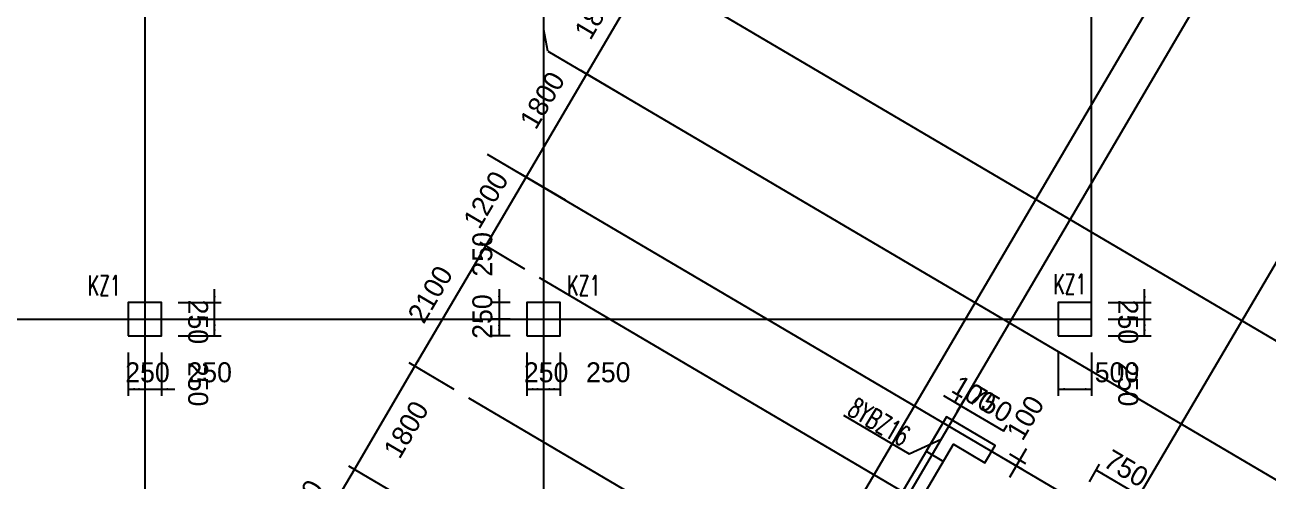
# Model space of a CAD drawing. Extents: x 387171 to 699106, y 11966 to 245688.
# Drawn here: x 577452 to 596167, y 136254 to 143114 of the extents above; entities that cross this region are included whole.
import ezdxf

# ---------------------------------------------------------------- set-up
doc = ezdxf.new("R2010")
doc.units = 0
doc.header["$LTSCALE"] = 100
doc.header["$MEASUREMENT"] = 0
for name, color, linetype in [('b边缘构件', 235, 'Continuous'), ('COLU', 7, 'Continuous'), ('DIM', 3, 'Continuous'), ('DOTE', 253, 'Continuous'), ('L-AXIS', 3, 'Continuous'), ('NUM', 7, 'Continuous'), ('wall-主楼', 2, 'Continuous'), ('Y阴影', 254, 'Continuous'), ('小尺寸', 4, 'Continuous'), ('边缘构件标注', 1, 'Continuous')]:
    doc.layers.add(name, color=color, linetype=linetype)
doc.styles.add('hztxt', font='hztxt')
doc.styles.get("Standard").update_dxf_attribs({"font": 'standard'})
doc.dimstyles.get("Standard").update_dxf_attribs({"dimtxt": 300, "dimasz": 100, "dimexe": 100, "dimexo": 250, "dimgap": 100, "dimtad": 0, "dimtoh": 1, "dimdec": 0, "dimdsep": 46, "dimcen": 0.09, "dimclrt": 7, "dimadec": 0, "dimazin": 0, "dimtfac": 1, "dimtdec": 4, "dimtofl": 0, "dimtmove": 0, "dimatfit": 3, "dimfxl": 1, "dimtolj": 1, "dimtzin": 0, "dimarcsym": 0})

# ---------------------------------------------------------------- blocks, each defined once
blk = doc.blocks.new('*D3896')
at = {"layer": 'L-AXIS', "color": 0, "linetype": 'ByBlock', "lineweight": -2}
for p, q in [((586500, 142028), (585823, 142427)), ((584997, 140824), (585909, 142376)), ((585588, 140477), (584911, 140875))]:
    blk.add_line(p, q, dxfattribs=at)
for points in [[(585909, 142376), (585873, 142281), (585844, 142298)], [(584997, 140824), (585033, 140919), (585062, 140902)]]:
    blk.add_solid(points, dxfattribs=at)
at = {"layer": 'L-AXIS', "color": 7, "linetype": 'Continuous', "lineweight": -2, "insert": (585242, 141982), "char_height": 300, "width": 690, "attachment_point": 5, "rotation": 59.5454, "style": 'hztxt'}
blk.add_mtext('1800', dxfattribs=at)
blk = doc.blocks.new('*D1898')
at = {"layer": 'L-AXIS', "color": 0, "linetype": 'ByBlock', "lineweight": -2}
for p, q in [((582412, 136428), (583324, 137980)), ((583916, 137632), (583238, 138030)), ((583003, 136080), (582326, 136479))]:
    blk.add_line(p, q, dxfattribs=at)
for points in [[(583324, 137980), (583288, 137885), (583259, 137902)], [(582412, 136428), (582448, 136523), (582477, 136506)]]:
    blk.add_solid(points, dxfattribs=at)
at = {"layer": 'L-AXIS', "color": 7, "linetype": 'Continuous', "lineweight": -2, "insert": (583191, 137030), "char_height": 300, "width": 690, "attachment_point": 5, "rotation": 59.5454, "style": 'hztxt'}
blk.add_mtext('1800', dxfattribs=at)
blk = doc.blocks.new('*D121')
at = {"layer": 'L-AXIS', "color": 0, "linetype": 'ByBlock', "lineweight": -2}
for p, q in [((583003, 136080), (582326, 136479)), ((581500, 134876), (582412, 136428)), ((582091, 134529), (581414, 134927))]:
    blk.add_line(p, q, dxfattribs=at)
for points in [[(582412, 136428), (582376, 136333), (582347, 136350)], [(581500, 134876), (581536, 134971), (581565, 134954)]]:
    blk.add_solid(points, dxfattribs=at)
at = {"layer": 'L-AXIS', "color": 7, "linetype": 'Continuous', "lineweight": -2, "insert": (581610, 135844), "char_height": 300, "width": 690, "attachment_point": 5, "rotation": 59.5454, "style": 'hztxt'}
blk.add_mtext('1800', dxfattribs=at)
blk = doc.blocks.new('*D4261')
at = {"layer": 'L-AXIS', "color": 0, "linetype": 'ByBlock', "lineweight": -2}
for p, q in [((584389, 139790), (584997, 140824)), ((585588, 140477), (584911, 140875)), ((584980, 139442), (584303, 139841))]:
    blk.add_line(p, q, dxfattribs=at)
for points in [[(584997, 140824), (584961, 140730), (584932, 140747)], [(584389, 139790), (584425, 139885), (584454, 139868)]]:
    blk.add_solid(points, dxfattribs=at)
at = {"layer": 'L-AXIS', "color": 7, "linetype": 'Continuous', "lineweight": -2, "insert": (584391, 140485), "char_height": 300, "width": 690, "attachment_point": 5, "rotation": 59.5454, "style": 'hztxt'}
blk.add_mtext('1200', dxfattribs=at)
blk = doc.blocks.new('*D2633')
at = {"layer": 'L-AXIS', "color": 0, "linetype": 'ByBlock', "lineweight": -2}
for p, q in [((584980, 139442), (584303, 139841)), ((583324, 137980), (584389, 139790)), ((583916, 137632), (583238, 138030))]:
    blk.add_line(p, q, dxfattribs=at)
for points in [[(584389, 139790), (584352, 139695), (584324, 139712)], [(583324, 137980), (583361, 138074), (583389, 138057)]]:
    blk.add_solid(points, dxfattribs=at)
at = {"layer": 'L-AXIS', "color": 7, "linetype": 'Continuous', "lineweight": -2, "insert": (583555, 139062), "char_height": 300, "width": 775, "attachment_point": 5, "rotation": 59.5454, "style": 'hztxt'}
blk.add_mtext('2100', dxfattribs=at)
blk = doc.blocks.new('*D3074')
at = {"layer": 'L-AXIS', "color": 0, "linetype": 'ByBlock', "lineweight": -2}
for p, q in [((585909, 142376), (586822, 143928)), ((587413, 143580), (586735, 143978)), ((586500, 142028), (585823, 142427))]:
    blk.add_line(p, q, dxfattribs=at)
for points in [[(586822, 143928), (586785, 143833), (586757, 143850)], [(585909, 142376), (585946, 142471), (585974, 142454)]]:
    blk.add_solid(points, dxfattribs=at)
at = {"layer": 'L-AXIS', "color": 7, "linetype": 'Continuous', "lineweight": -2, "insert": (586064, 143329), "char_height": 300, "width": 690, "attachment_point": 5, "rotation": 59.5454, "style": 'hztxt'}
blk.add_mtext('1800', dxfattribs=at)
blk = doc.blocks.new('*D1348')
at = {"layer": 'L-AXIS', "color": 0, "linetype": 'ByBlock', "lineweight": -2}
for p, q in [((595304, 143792), (595853, 144726)), ((595803, 144640), (598389, 143119)), ((597890, 142271), (598439, 143206))]:
    blk.add_line(p, q, dxfattribs=at)
for points in [[(595803, 144640), (595897, 144604), (595880, 144575)], [(598389, 143119), (598294, 143156), (598311, 143184)]]:
    blk.add_solid(points, dxfattribs=at)
at = {"layer": 'L-AXIS', "color": 7, "linetype": 'Continuous', "lineweight": -2, "insert": (597273, 144181), "char_height": 300, "width": 780, "attachment_point": 5, "rotation": 329.5454, "style": 'hztxt'}
blk.add_mtext('3000', dxfattribs=at)
blk = doc.blocks.new('*D367')
at = {"layer": '小尺寸', "color": 0, "linetype": 'ByBlock', "lineweight": -2}
for p, q in [((592272, 136663), (592515, 136520)), ((592277, 136312), (592530, 136743)), ((592222, 136576), (592464, 136434))]:
    blk.add_line(p, q, dxfattribs=at)
for points in [[(592429, 136571), (592465, 136665), (592494, 136648)], [(592378, 136484), (592342, 136390), (592313, 136407)]]:
    blk.add_solid(points, dxfattribs=at)
at = {"layer": '小尺寸', "color": 7, "linetype": 'Continuous', "lineweight": -2, "insert": (592513, 137206), "char_height": 300, "width": 476.67, "attachment_point": 5, "rotation": 59.5454, "style": 'hztxt'}
blk.add_mtext('100', dxfattribs=at)
blk = doc.blocks.new('*D4037')
at = {"layer": '小尺寸', "color": 0, "linetype": 'ByBlock', "lineweight": -2}
for p, q in [((593476, 136245), (593630, 136506)), ((594226, 136039), (593579, 136420)), ((594072, 135778), (594277, 136126))]:
    blk.add_line(p, q, dxfattribs=at)
for points in [[(593579, 136420), (593674, 136383), (593657, 136354)], [(594226, 136039), (594131, 136076), (594148, 136104)]]:
    blk.add_solid(points, dxfattribs=at)
at = {"layer": '小尺寸', "color": 7, "linetype": 'Continuous', "lineweight": -2, "insert": (594029, 136445), "char_height": 300, "width": 566.67, "attachment_point": 5, "rotation": 329.5454, "style": 'hztxt'}
blk.add_mtext('750', dxfattribs=at)
blk = doc.blocks.new('*D2672')
at = {"layer": '小尺寸', "color": 0, "linetype": 'ByBlock', "lineweight": -2}
for p, q in [((591280, 137540), (591711, 137287)), ((591451, 137436), (591503, 137525)), ((591486, 137299), (591589, 137474))]:
    blk.add_line(p, q, dxfattribs=at)
for points in [[(591453, 137439), (591358, 137475), (591375, 137504)], [(591539, 137388), (591633, 137352), (591616, 137323)]]:
    blk.add_solid(points, dxfattribs=at)
at = {"layer": '小尺寸', "color": 7, "linetype": 'Continuous', "lineweight": -2, "insert": (591740, 137560), "char_height": 300, "width": 476.67, "attachment_point": 5, "rotation": 329.5454, "style": 'hztxt'}
blk.add_mtext('100', dxfattribs=at)
blk = doc.blocks.new('*D665')
at = {"layer": '小尺寸', "color": 0, "linetype": 'ByBlock', "lineweight": -2}
for p, q in [((591486, 137299), (591589, 137474)), ((591539, 137388), (592185, 137008)), ((592183, 137005), (592236, 137094))]:
    blk.add_line(p, q, dxfattribs=at)
for points in [[(591539, 137388), (591633, 137352), (591616, 137323)], [(592185, 137008), (592091, 137044), (592107, 137073)]]:
    blk.add_solid(points, dxfattribs=at)
at = {"layer": '小尺寸', "color": 7, "linetype": 'Continuous', "lineweight": -2, "insert": (591989, 137414), "char_height": 300, "width": 566.67, "attachment_point": 5, "rotation": 329.5454, "style": 'hztxt'}
blk.add_mtext('750', dxfattribs=at)
blk = doc.blocks.new('*D466')
at = {"layer": 'DIM', "color": 0, "linetype": 'ByBlock', "lineweight": -2}
for p, q in [((593008, 138188), (593008, 137538)), ((593508, 138188), (593508, 137538)), ((593008, 137638), (593508, 137638))]:
    blk.add_line(p, q, dxfattribs=at)
for points in [[(593008, 137638), (593108, 137655), (593108, 137621)], [(593508, 137638), (593408, 137621), (593408, 137655)]]:
    blk.add_solid(points, dxfattribs=at)
at = {"layer": 'DIM', "color": 7, "linetype": 'Continuous', "lineweight": -2, "insert": (593891, 137888), "char_height": 300, "width": 566.67, "attachment_point": 5, "style": 'hztxt'}
blk.add_mtext('500', dxfattribs=at)
blk = doc.blocks.new('*D970')
at = {"layer": 'DIM', "color": 0, "linetype": 'ByBlock', "lineweight": -2}
for p, q in [((593758, 138688), (594408, 138688)), ((594308, 138438), (594308, 138688)), ((593758, 138438), (594408, 138438))]:
    blk.add_line(p, q, dxfattribs=at)
for points in [[(594308, 138688), (594325, 138588), (594291, 138588)], [(594308, 138438), (594291, 138538), (594325, 138538)]]:
    blk.add_solid(points, dxfattribs=at)
at = {"layer": 'DIM', "color": 7, "linetype": 'Continuous', "lineweight": -2, "insert": (594058, 137712), "char_height": 300, "width": 566.67, "attachment_point": 5, "rotation": 270, "style": 'hztxt'}
blk.add_mtext('250', dxfattribs=at)
blk = doc.blocks.new('*D1253')
at = {"layer": 'DIM', "color": 0, "linetype": 'ByBlock', "lineweight": -2}
for p, q in [((594308, 138488), (594308, 139138)), ((593758, 138938), (594408, 138938)), ((593758, 138688), (594408, 138688))]:
    blk.add_line(p, q, dxfattribs=at)
for points in [[(594308, 138938), (594291, 139038), (594325, 139038)], [(594308, 138688), (594325, 138588), (594291, 138588)]]:
    blk.add_solid(points, dxfattribs=at)
at = {"layer": 'DIM', "color": 7, "linetype": 'Continuous', "lineweight": -2, "insert": (594058, 138648), "char_height": 300, "width": 566.67, "attachment_point": 5, "rotation": 270, "style": 'hztxt'}
blk.add_mtext('250', dxfattribs=at)
blk = doc.blocks.new('*D1243')
at = {"layer": 'DIM', "color": 0, "linetype": 'ByBlock', "lineweight": -2}
for p, q in [((584590, 139138), (584590, 138488)), ((584758, 138938), (584490, 138938)), ((584758, 138688), (584490, 138688))]:
    blk.add_line(p, q, dxfattribs=at)
for points in [[(584590, 138938), (584574, 139038), (584607, 139038)], [(584590, 138688), (584607, 138588), (584574, 138588)]]:
    blk.add_solid(points, dxfattribs=at)
at = {"layer": 'DIM', "color": 7, "linetype": 'Continuous', "lineweight": -2, "insert": (584340, 139664), "char_height": 300, "width": 566.67, "attachment_point": 5, "rotation": 90, "style": 'hztxt'}
blk.add_mtext('250', dxfattribs=at)
blk = doc.blocks.new('*D3620')
at = {"layer": 'DIM', "color": 0, "linetype": 'ByBlock', "lineweight": -2}
for p, q in [((584758, 138688), (584490, 138688)), ((584590, 138688), (584590, 138438)), ((584758, 138438), (584490, 138438))]:
    blk.add_line(p, q, dxfattribs=at)
for points in [[(584590, 138688), (584607, 138588), (584574, 138588)], [(584590, 138438), (584574, 138538), (584607, 138538)]]:
    blk.add_solid(points, dxfattribs=at)
at = {"layer": 'DIM', "color": 7, "linetype": 'Continuous', "lineweight": -2, "insert": (584340, 138728), "char_height": 300, "width": 566.67, "attachment_point": 5, "rotation": 90, "style": 'hztxt'}
blk.add_mtext('250', dxfattribs=at)
blk = doc.blocks.new('*D4118')
at = {"layer": 'DIM', "color": 0, "linetype": 'ByBlock', "lineweight": -2}
for p, q in [((585008, 138188), (585008, 137538)), ((585258, 138188), (585258, 137538)), ((585008, 137638), (585258, 137638))]:
    blk.add_line(p, q, dxfattribs=at)
for points in [[(585008, 137638), (585108, 137655), (585108, 137621)], [(585258, 137638), (585158, 137621), (585158, 137655)]]:
    blk.add_solid(points, dxfattribs=at)
at = {"layer": 'DIM', "color": 7, "linetype": 'Continuous', "lineweight": -2, "insert": (585298, 137888), "char_height": 300, "width": 566.67, "attachment_point": 5, "style": 'hztxt'}
blk.add_mtext('250', dxfattribs=at)
blk = doc.blocks.new('*D4327')
at = {"layer": 'DIM', "color": 0, "linetype": 'ByBlock', "lineweight": -2}
for p, q in [((585258, 138188), (585258, 137538)), ((585508, 138188), (585508, 137538)), ((585258, 137638), (585508, 137638))]:
    blk.add_line(p, q, dxfattribs=at)
for points in [[(585258, 137638), (585358, 137655), (585358, 137621)], [(585508, 137638), (585408, 137621), (585408, 137655)]]:
    blk.add_solid(points, dxfattribs=at)
at = {"layer": 'DIM', "color": 7, "linetype": 'Continuous', "lineweight": -2, "insert": (586234, 137888), "char_height": 300, "width": 566.67, "attachment_point": 5, "style": 'hztxt'}
blk.add_mtext('250', dxfattribs=at)
blk = doc.blocks.new('*D3560')
at = {"layer": 'DIM', "color": 0, "linetype": 'ByBlock', "lineweight": -2}
for p, q in [((579008, 138188), (579008, 137538)), ((579258, 138188), (579258, 137538)), ((579008, 137638), (579258, 137638))]:
    blk.add_line(p, q, dxfattribs=at)
for points in [[(579008, 137638), (579108, 137655), (579108, 137621)], [(579258, 137638), (579158, 137621), (579158, 137655)]]:
    blk.add_solid(points, dxfattribs=at)
at = {"layer": 'DIM', "color": 7, "linetype": 'Continuous', "lineweight": -2, "insert": (579298, 137888), "char_height": 300, "width": 566.67, "attachment_point": 5, "style": 'hztxt'}
blk.add_mtext('250', dxfattribs=at)
blk = doc.blocks.new('*D1613')
at = {"layer": 'DIM', "color": 0, "linetype": 'ByBlock', "lineweight": -2}
for p, q in [((579258, 138188), (579258, 137538)), ((579508, 138188), (579508, 137538)), ((579058, 137638), (579708, 137638))]:
    blk.add_line(p, q, dxfattribs=at)
for points in [[(579258, 137638), (579158, 137621), (579158, 137655)], [(579508, 137638), (579608, 137655), (579608, 137621)]]:
    blk.add_solid(points, dxfattribs=at)
at = {"layer": 'DIM', "color": 7, "linetype": 'Continuous', "lineweight": -2, "insert": (580234, 137888), "char_height": 300, "width": 566.67, "attachment_point": 5, "style": 'hztxt'}
blk.add_mtext('250', dxfattribs=at)
blk = doc.blocks.new('*D1867')
at = {"layer": 'DIM', "color": 0, "linetype": 'ByBlock', "lineweight": -2}
for p, q in [((579758, 138688), (580408, 138688)), ((580308, 138438), (580308, 138688)), ((579758, 138438), (580408, 138438))]:
    blk.add_line(p, q, dxfattribs=at)
for points in [[(580308, 138688), (580325, 138588), (580291, 138588)], [(580308, 138438), (580291, 138538), (580325, 138538)]]:
    blk.add_solid(points, dxfattribs=at)
at = {"layer": 'DIM', "color": 7, "linetype": 'Continuous', "lineweight": -2, "insert": (580058, 137712), "char_height": 300, "width": 566.67, "attachment_point": 5, "rotation": 270, "style": 'hztxt'}
blk.add_mtext('250', dxfattribs=at)
blk = doc.blocks.new('*D1814')
at = {"layer": 'DIM', "color": 0, "linetype": 'ByBlock', "lineweight": -2}
for p, q in [((580308, 138488), (580308, 139138)), ((579758, 138938), (580408, 138938)), ((579758, 138688), (580408, 138688))]:
    blk.add_line(p, q, dxfattribs=at)
for points in [[(580308, 138938), (580291, 139038), (580325, 139038)], [(580308, 138688), (580325, 138588), (580291, 138588)]]:
    blk.add_solid(points, dxfattribs=at)
at = {"layer": 'DIM', "color": 7, "linetype": 'Continuous', "lineweight": -2, "insert": (580058, 138648), "char_height": 300, "width": 566.67, "attachment_point": 5, "rotation": 270, "style": 'hztxt'}
blk.add_mtext('250', dxfattribs=at)

msp = doc.modelspace()

# ---------------------------------------------------------------- hatches: boundary and pattern name
at = {"layer": 'Y阴影'}
h = msp.add_hatch(dxfattribs=at)
h.set_pattern_fill('ANSI31', color=256, scale=25, angle=-30.45463, style=0)
h.set_pattern_definition([])
h.paths.add_polyline_path([(591324, 137220.2), (591019.9, 136703), (591278.5, 136551), (591430.5, 136809.6), (591904.6, 136530.8), (592056.7, 136789.4)], flags=0)

# ---------------------------------------------------------------- linework, layer by layer
at = {"layer": 'b边缘构件'}
msp.add_lwpolyline([(591324, 137220.2), (591019.9, 136703), (591278.5, 136551), (591430.5, 136809.6), (591904.6, 136530.8), (592056.7, 136789.4), (591324, 137220.2)], dxfattribs=at)
at = {"layer": 'COLU'}
for points in [[(579008.1, 138437.9), (579508.1, 138437.9), (579508.1, 138937.9), (579008.1, 138937.9)], [(585008.1, 138437.9), (585508.1, 138437.9), (585508.1, 138937.9), (585008.1, 138937.9)], [(593008.1, 138437.9), (593508.1, 138437.9), (593508.1, 138937.9), (593008.1, 138937.9)]]:
    msp.add_lwpolyline(points, close=True, dxfattribs=at)
at = {"layer": 'DOTE'}
for p, q in [((579258.1, 213087.9), (579258.1, 100087.9)), ((585258.1, 173087.9), (585258.1, 133287.9)), ((593508.1, 138687.9), (593508.1, 146357.9)), ((594660, 143880.5), (583042.3, 124121.8)), ((595177.3, 143576.4), (589686.9, 134238.7)), ((587628.3, 143453.4), (636841.8, 114516.9)), ((597763.4, 142055.8), (591360.6, 131166.4)), ((586716, 141901.7), (605891.9, 130626.7)), ((585803.6, 140350.1), (639805.6, 108598)), ((585195.4, 139315.6), (604371.4, 128040.6)), ((491703.8, 138687.9), (593508.1, 138687.9)), ((584131, 137505.4), (592359.2, 132667.4))]:
    msp.add_line(p, q, dxfattribs=at)
at = {"layer": 'L-AXIS'}
for p, q in [((585322.8, 142720.9), (585266.1, 143037.8)), ((585322.8, 142720.9), (586716, 141901.7)), ((584410.4, 141169.2), (585803.6, 140350.1))]:
    msp.add_line(p, q, dxfattribs=at)
at = {"layer": 'wall-主楼'}
msp.add_lwpolyline([(586975.2, 128872.7), (587594, 128508.9), (588911.8, 130750.2), (587618.8, 131510.5), (588328.3, 132717.3), (589535.2, 132007.7), (589687.2, 132266.3), (588480.4, 132975.9), (589240.7, 134269), (589757.9, 133964.9), (591430.5, 136809.6), (591904.6, 136530.8), (592056.7, 136789.4), (591324, 137220.2), (589651.4, 134375.5), (589134.1, 134679.6), (587208.1, 131403.9), (588501.1, 130643.6), (587487.4, 128919.6), (587020.2, 129194.3), (586689.7, 129108.6), (586765.1, 128818.2)], close=True, dxfattribs=at)
at = {"layer": '边缘构件标注', "color": 200}
for p, q in [((589775.1, 137247.4), (590765.5, 136665)), ((590765.5, 136665), (591243.7, 136886.4))]:
    msp.add_line(p, q, dxfattribs=at)

# ---------------------------------------------------------------- texts
at = {"layer": 'NUM', "color": 200, "width": 0.7}
for p in [(578396.3, 139044), (585614.1, 139044), (592931.5, 139064.9)]:
    msp.add_text('KZ1', height=300, dxfattribs=at).set_placement(p)
at = {"layer": '边缘构件标注', "color": 200, "width": 0.7}
msp.add_text('8YBZ16', height=300, rotation=329.54537, dxfattribs=at).set_placement((589815.9, 137263.7))

# ---------------------------------------------------------------- dimensions: what is measured, and where the dimension line sits
at = {"layer": 'DIM', "color": 200}
for p1, p2, distance, picture, middle in [((585008.1, 138937.9), (585008.1, 138687.9), -417.6, '*D1243', (584340.5, 139156)), ((579508.1, 138687.9), (579508.1, 138937.9), -800, '*D1814', (580058.1, 139156)), ((593508.1, 138687.9), (593508.1, 138937.9), -800, '*D1253', (594058.1, 139156)), ((585008.1, 138687.9), (585008.1, 138437.9), -417.6, '*D3620', (584340.5, 138219.9)), ((579508.1, 138437.9), (579508.1, 138687.9), -800, '*D1867', (580058.1, 138219.9)), ((593508.1, 138437.9), (593508.1, 138687.9), -800, '*D970', (594058.1, 138219.9)), ((579008.1, 138437.9), (579258.1, 138437.9), -800, '*D3560', (578790, 137887.9)), ((579258.1, 138437.9), (579508.1, 138437.9), -800, '*D1613', (579726.1, 137887.9)), ((585008.1, 138437.9), (585258.1, 138437.9), -800, '*D4118', (584790, 137887.9)), ((585258.1, 138437.9), (585508.1, 138437.9), -800, '*D4327', (585726.1, 137887.9)), ((593008.1, 138437.9), (593508.1, 138437.9), -800, '*D466', (593258.1, 137887.9))]:
    dim = msp.add_aligned_dim(p1=p1, p2=p2, distance=distance, dimstyle='Standard', dxfattribs=at)
    dim.commit()
    dim.dimension.update_dxf_attribs({"geometry": picture, "text_midpoint": middle})
at = {"layer": 'L-AXIS'}
for base, p1, p2, angle, picture, middle in [((598388.7, 143119.4), (595177.3, 143576.4), (597763.4, 142055.8), 329.54537, '*D1348', (597273.1, 144181.3)), ((586821.7, 143927.7), (586716, 141901.7), (587628.3, 143453.4), 59.54537, '*D3074', (586063.8, 143329.2)), ((585909.4, 142376), (585803.6, 140350.1), (586716, 141901.7), 59.54537, '*D3896', (585241.6, 141982.3)), ((584997, 140824.3), (585195.4, 139315.6), (585803.6, 140350.1), 59.54537, '*D4261', (584391.2, 140484.5)), ((584388.8, 139789.9), (584131, 137505.4), (585195.4, 139315.6), 59.54537, '*D2633', (583554.9, 139062.2)), ((583324.4, 137979.7), (583218.7, 135953.7), (584131, 137505.4), 59.54537, '*D1898', (583191.3, 137030)), ((582412, 136428), (582306.3, 134402.1), (583218.7, 135953.7), 59.54537, '*D121', (581610.3, 135843.5))]:
    dim = msp.add_linear_dim(base=base, p1=p1, p2=p2, angle=angle, dimstyle='Standard', dxfattribs=at)
    dim.commit()
    dim.dimension.update_dxf_attribs({"geometry": picture, "text_midpoint": middle})
at = {"layer": '小尺寸'}
for base, p1, p2, angle, picture, middle in [((591538.7, 137388.1), (591324, 137220.2), (591359.5, 137083.3), 329.54537, '*D2672', (591405.2, 137756.7)), ((592185.2, 137008), (591359.5, 137083.3), (592056.7, 136789.4), 329.54537, '*D665', (591988.7, 137413.6)), ((592428.8, 136570.6), (592006, 136703.2), (592056.7, 136789.4), 59.54537, '*D367', (592315.7, 136871.4)), ((593579.3, 136419.5), (593945.6, 135562.8), (593349.8, 136029.1), 329.54537, '*D4037', (594029.3, 136444.9))]:
    dim = msp.add_linear_dim(base=base, p1=p1, p2=p2, angle=angle, dimstyle='Standard', dxfattribs=at)
    dim.commit()
    dim.dimension.update_dxf_attribs({"geometry": picture, "text_midpoint": middle})

doc.saveas('drawing.dxf')
